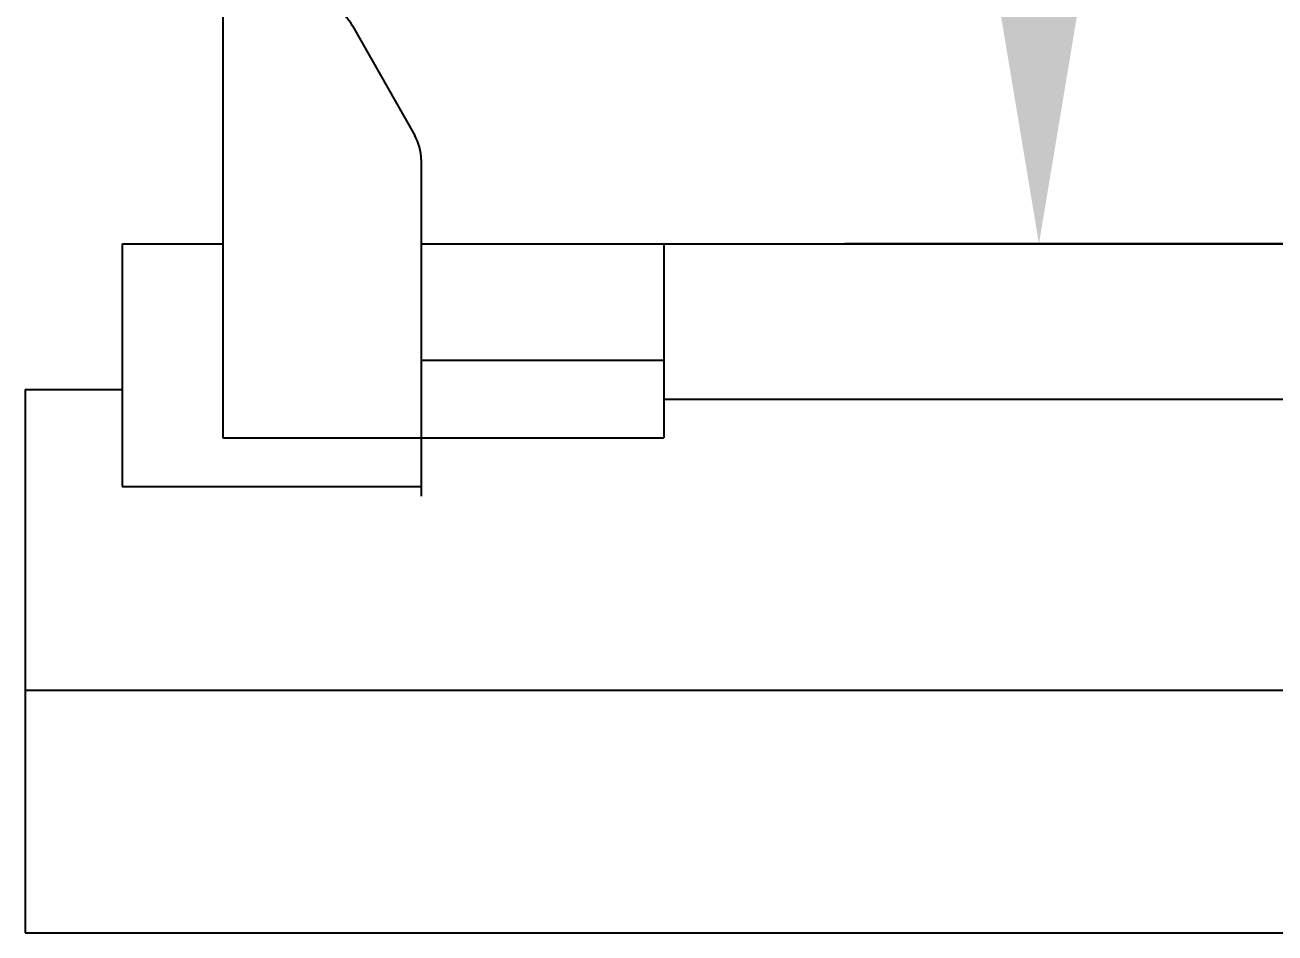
# Model space of a CAD drawing. Header units: millimetres. Extents: x 2 to 5882, y 1831 to 3462.
# Drawn here: x 971.2 to 977.64, y 2693.5 to 2698.18 of the extents above; entities that cross this region are included whole.
import ezdxf

# ---------------------------------------------------------------- set-up
doc = ezdxf.new("R2010")
doc.units = ezdxf.units.MM
doc.layers.add('标注', color=4, linetype='Continuous')
doc.styles.get("Standard").update_dxf_attribs({"font": 'simplex1.shx', "width": 0.7, "bigfont": 'hztxt.shx'})
doc.dimstyles.new('比例1：200', dxfattribs={"dimtxt": 3, "dimasz": 2, "dimexe": 1, "dimexo": 1, "dimgap": 0.5, "dimtad": 1, "dimlfac": 20, "dimzin": 13, "dimdsep": 46, "dimtxsty": 'Standard', "dimcen": -0.09, "dimclrd": 256, "dimclre": 256, "dimclrt": 7, "dimaunit": 1, "dimadec": 0, "dimazin": 0, "dimtfac": 0.0005, "dimtix": 1, "dimtmove": 2, "dimatfit": 3, "dimfxl": 0, "dimtolj": 1, "dimtzin": 13, "dimarcsym": 0})

# ---------------------------------------------------------------- blocks, each defined once
blk = doc.blocks.new('*D194')
at = {"layer": 'DEFPOINTS', "color": 0}
for p in [(979.9858, 2728.1499), (976.4278, 2697.053), (980.0731, 2697.053)]:
    blk.add_point(p, dxfattribs=at)
at = {"layer": '标注', "lineweight": -2}
for p, q in [((978.9858, 2728.1499), (975.4278, 2728.1499)), ((976.4278, 2726.1499), (976.4278, 2699.053)), ((979.0731, 2697.053), (975.4278, 2697.053))]:
    blk.add_line(p, q, dxfattribs=at)
at = {"layer": '标注'}
for points in [[(976.0945, 2726.1499), (976.7611, 2726.1499), (976.4278, 2728.1499)], [(976.0945, 2699.053), (976.7611, 2699.053), (976.4278, 2697.053)]]:
    blk.add_solid(points, dxfattribs=at)
at = {"layer": '标注', "color": 7, "insert": (974.4278, 2712.6015), "char_height": 3, "attachment_point": 5, "rotation": 90}
blk.add_mtext('\\A1;1200', dxfattribs=at)

msp = doc.modelspace()

# ---------------------------------------------------------------- linework, layer by layer
for p, q in [((972.22082, 2698.30297), (972.22082, 2696.05297)), ((972.88974, 2698.17638), (973.21101, 2697.61037)), ((973.24359, 2697.48696), (973.24359, 2695.80297)), ((971.70179, 2697.05297), (972.22082, 2697.05297)), ((971.70179, 2697.05297), (972.22082, 2697.05297)), ((971.70179, 2697.05297), (971.70179, 2695.80297)), ((973.24359, 2697.05297), (991.99359, 2697.05297)), ((973.24359, 2697.05297), (973.24359, 2695.80297)), ((973.24359, 2697.05297), (973.24359, 2695.75297)), ((974.49359, 2697.05297), (974.49359, 2696.45297)), ((974.49359, 2696.85297), (974.49359, 2696.65297)), ((974.49359, 2696.65297), (974.49359, 2696.05297)), ((973.24359, 2696.45297), (974.49359, 2696.45297)), ((971.20179, 2696.30297), (971.20179, 2694.75297)), ((971.20179, 2696.30297), (971.20179, 2694.75297)), ((971.20179, 2696.30297), (971.70179, 2696.30297)), ((974.49359, 2696.25297), (993.65436, 2696.25297)), ((972.22082, 2696.05297), (973.24359, 2696.05297)), ((973.24359, 2696.05297), (974.49359, 2696.05297)), ((973.24749, 2696.02321), (973.24749, 2696.02321)), ((971.70179, 2695.80297), (973.24359, 2695.80297)), ((971.20179, 2694.75297), (993.65436, 2694.75297)), ((971.20179, 2694.75297), (971.20179, 2693.50297)), ((971.20179, 2693.50297), (993.65436, 2693.50297))]:
    msp.add_line(p, q)
at = {"linetype": 'Continuous'}
for p, q in [((973.24359, 2696.45297), (973.24359, 2696.45297)), ((973.24359, 2695.95297), (973.24359, 2695.95297))]:
    msp.add_line(p, q, dxfattribs=at)
for centre, start, end in [((972.67232, 2698.05297), 29.579962, 90), ((972.99359, 2697.48696), 0, 29.579962)]:
    msp.add_arc(centre, 0.25, start, end)

# ---------------------------------------------------------------- dimensions: what is measured, and where the dimension line sits
at = {"layer": '标注'}
dim = msp.add_linear_dim(base=(976.42779, 2697.05297), p1=(979.98578, 2728.14995), p2=(980.07305, 2697.05297), angle=90, text='1200', dimstyle='比例1：200', dxfattribs=at)
dim.commit()
dim.dimension.update_dxf_attribs({"geometry": '*D194', "text_midpoint": (974.42779, 2712.60146)})

doc.saveas('drawing.dxf')
